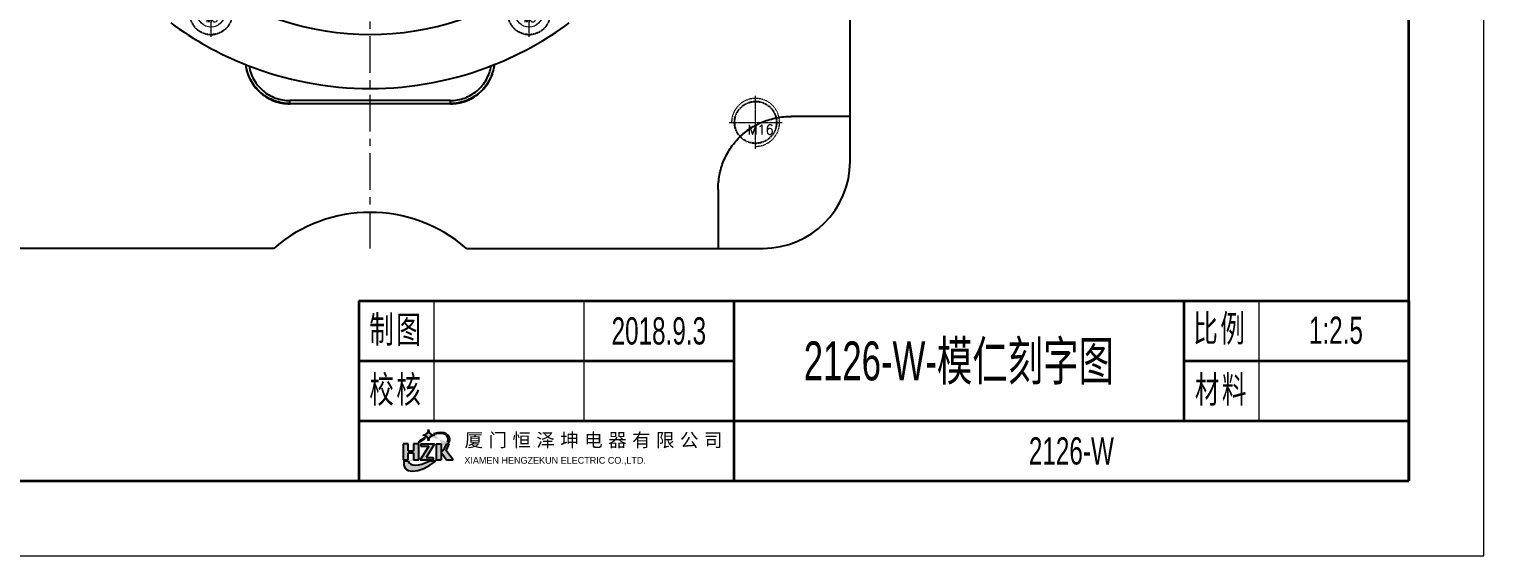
# Model space of a CAD drawing. Header units: millimetres. Extents: x 2432 to 4206, y 1282 to 1824.
# Drawn here: x 3721.6 to 4206.5, y 1282.4 to 1458 of the extents above; entities that cross this region are included whole.
import ezdxf
from ezdxf.enums import TextEntityAlignment as Align

# ---------------------------------------------------------------- set-up
doc = ezdxf.new("R2010")
doc.units = ezdxf.units.MM
doc.linetypes.add('CENTER', pattern=[0.6, 0.375, -0.075, 0.075, -0.075])
doc.linetypes.add('HIDDEN', pattern=[0.2, 0.1, -0.1])
doc.layers.add('21', color=7, linetype='Continuous')
for name, color, linetype, lineweight in [('insert', 85, 'Continuous', 20), ('screw', 33, 'Continuous', 13), ('文字层', 3, 'Continuous', 18), ('粗实线层', 7, 'Continuous', 35), ('细实线层', 7, 'Continuous', 18)]:
    doc.layers.add(name, color=color, linetype=linetype, lineweight=lineweight)
doc.styles.get("Standard").update_dxf_attribs({"font": 'arial.ttf'})
doc.styles.add('TXT', font='txt.shx', dxfattribs={"bigfont": 'gbcbig.shx'})
doc.styles.add('标准', font='FSGB2312.ttf', dxfattribs={"width": 0.667})

# ---------------------------------------------------------------- blocks, each defined once
blk = doc.blocks.new('screw_m8_i')
at = {"layer": 'screw', "color": 1, "linetype": 'CENTER', "ltscale": 0.435384}
for p, q in [((0, -7.7), (0, 7.7)), ((-7.7, 0), (7.7, 0))]:
    blk.add_line(p, q, dxfattribs=at)
at = {"layer": 'screw', "color": 8, "linetype": 'HIDDEN', "ltscale": 0.435384}
blk.add_circle((0, 0), 7, dxfattribs=at)
at = {"layer": 'screw'}
blk.add_circle((0, 0), 4.5, dxfattribs=at)
at = {"layer": 'screw', "color": 6, "style": 'TXT'}
blk.add_text('M8', height=2.1, dxfattribs=at).set_placement((-1.82, -2.8))
blk = doc.blocks.new('screw_m16_g')
at = {"layer": 'screw', "color": 1, "linetype": 'CENTER', "ltscale": 0.497582}
for p, q in [((0, -8.8), (0, 8.8)), ((-8.8, 0), (8.8, 0))]:
    blk.add_line(p, q, dxfattribs=at)
at = {"layer": 'screw', "linetype": 'HIDDEN', "ltscale": 0.497582}
blk.add_circle((0, 0), 7, dxfattribs=at)
at = {"layer": 'screw', "color": 92, "linetype": 'HIDDEN', "ltscale": 0.497582}
blk.add_arc((0, 0), 8, 270, 180, dxfattribs=at)
at = {"layer": 'screw', "color": 6, "style": 'TXT'}
blk.add_text('M16', height=3.2, dxfattribs=at).set_placement((-2.72, -4))
blk = doc.blocks.new('A4图框')
at = {"layer": '粗实线层'}
for p, q in [((138.5, -95), (138.5, 95)), ((-138.5, -95), (138.5, -95))]:
    blk.add_line(p, q, dxfattribs=at)
at = {"layer": '细实线层'}
for p, q in [((148.5, -105), (148.5, 105)), ((-148.5, -105), (148.5, -105))]:
    blk.add_line(p, q, dxfattribs=at)
at = {"layer": '文字层', "style": '标准', "width": 0.667}
blk.add_attdef('图纸编号', text='', height=5.19, rotation=180, dxfattribs=at).set_placement((-113.41, 90), align=Align.MIDDLE_CENTER)
blk = doc.blocks.new('A4标题栏')
h = blk.add_hatch(color=3)
h.dxf.hatch_style = 1
h.paths.add_polyline_path([(-132, 4.92), (-132.71, 4.92), (-132.71, 4.01), (-133.41, 4.01), (-133.41, 4.92), (-134.11, 4.92), (-134.11, 2.82), (-133.41, 2.82), (-133.41, 3.73), (-132.71, 3.73), (-132.71, 2.82), (-132, 2.82)])
h.paths.add_polyline_path([(-129.9, 4.92), (-131.74, 4.92), (-131.74, 4.64), (-130.67, 4.64), (-131.83, 2.82), (-130.07, 2.82), (-130.07, 3.1), (-131.02, 3.1)])
h.paths.add_polyline_path([(-129.02, 4.92), (-129.67, 4.92), (-129.67, 2.82), (-129.02, 2.82)])
edge = h.paths.add_edge_path()
edge.add_ellipse((-130.95, 3.87), major_axis=(-2.89, -2.17), ratio=0.475526, start_angle=127.0084, end_angle=146.5686)
edge.add_line((-127.97, 4.92), (-128.25, 4.92))
edge.add_ellipse((-130.78, 4.22), major_axis=(-2.55, -1.75), ratio=0.462381, start_angle=113.418, end_angle=143.4361, ccw=False)
edge.add_line((-129.02, 3.83), (-128.29, 2.82))
edge.add_line((-128.29, 2.82), (-127.44, 2.82))
edge.add_line((-127.44, 2.82), (-128.39, 4.08))
h.paths.add_polyline_path([(-129.95, 6.08, -0.414214), (-130.71, 6.84, -0.414214), (-131.47, 6.08, -0.414214), (-130.71, 5.32, -0.414214)])
h = blk.add_hatch(color=3)
h.dxf.hatch_style = 1
edge = h.paths.add_edge_path()
edge.add_ellipse((-130.78, 4.22), major_axis=(-2.55, -1.75), ratio=0.462381, start_angle=259.9884, end_angle=277.0287, ccw=False)
edge.add_arc((-131.47, 5.32), 0.495, 47.0815, 59.7575)
edge.add_ellipse((-130.95, 3.87), major_axis=(-2.89, -2.17), ratio=0.475526, start_angle=255.3223, end_angle=271.8023)
edge.add_line((-132.07, 5.18), (-131.89, 5.18))
edge = h.paths.add_edge_path()
edge.add_ellipse((-130.95, 3.87), major_axis=(-2.89, -2.17), ratio=0.475526, start_angle=152.9499, end_angle=232.8461)
edge.add_arc((-129.74, 6.93), 0.709, 246.2468, 261.3719)
edge.add_ellipse((-130.78, 4.22), major_axis=(-2.55, -1.75), ratio=0.462381, start_angle=150.9505, end_angle=232.0867, ccw=False)
edge.add_line((-128.15, 5.18), (-127.9, 5.18))
edge = h.paths.add_edge_path()
edge.add_ellipse((-130.95, 3.87), major_axis=(-2.89, -2.17), ratio=0.475526, start_angle=330.9377, end_angle=453.8146)
edge.add_line((-129.73, 2.64), (-130.63, 2.64))
edge.add_ellipse((-130.78, 4.22), major_axis=(-2.55, -1.75), ratio=0.462381, start_angle=352.501, end_angle=435.4781, ccw=False)
edge.add_line((-133.41, 2.64), (-133.98, 2.64))
h.paths.add_polyline_path([(-124.92, 1.33), (-97.75, 1.33), (-97.75, 2.79), (-124.92, 2.79)], flags=9)
h.paths.add_polyline_path([(-125.19, 3.38), (-97.3, 3.38), (-97.3, 6.3), (-125.19, 6.3)], flags=9)
at = {"color": 3}
for p, q in [((-133.41, 4.92), (-134.11, 4.92)), ((-134.11, 4.92), (-134.11, 2.82)), ((-133.41, 4.01), (-133.41, 4.92)), ((-133.41, 4.01), (-132.71, 4.01)), ((-132.71, 4.92), (-132.71, 4.01)), ((-132, 4.92), (-132.71, 4.92)), ((-132.07, 5.18), (-131.89, 5.18)), ((-132, 2.82), (-132, 4.92)), ((-130.67, 4.64), (-131.83, 2.82)), ((-131.74, 4.92), (-129.9, 4.92)), ((-131.74, 4.92), (-131.74, 4.64)), ((-131.74, 4.64), (-130.67, 4.64)), ((-129.9, 4.92), (-131.02, 3.1)), ((-129.67, 4.92), (-129.02, 4.92)), ((-129.67, 4.92), (-129.67, 2.82)), ((-129.02, 4.92), (-129.02, 2.82)), ((-127.44, 2.82), (-128.39, 4.08)), ((-128.25, 4.92), (-127.97, 4.92)), ((-128.15, 5.18), (-127.9, 5.18)), ((-134.11, 2.82), (-133.41, 2.82)), ((-133.41, 2.82), (-133.41, 3.73)), ((-133.41, 3.73), (-132.71, 3.73)), ((-132.71, 3.73), (-132.71, 2.82)), ((-132.71, 2.82), (-132, 2.82)), ((-131.83, 2.82), (-130.07, 2.82)), ((-131.02, 3.1), (-130.07, 3.1)), ((-130.07, 3.1), (-130.07, 2.82)), ((-129.67, 2.82), (-129.02, 2.82)), ((-129.02, 3.83), (-128.29, 2.82)), ((-128.29, 2.82), (-127.44, 2.82))]:
    blk.add_line(p, q, dxfattribs=at)
for points in [[(-133.41, 2.64), (-133.98, 2.64)], [(-129.73, 2.64), (-130.63, 2.64)]]:
    blk.add_lwpolyline(points, dxfattribs=at)
for centre, radius, start, end in [((-131.47, 6.84), 0.758, 270, 0), ((-131.47, 5.32), 0.758, 0, 90), ((-129.95, 6.84), 0.758, 180, 270), ((-129.95, 5.32), 0.758, 90, 180), ((-129.74, 6.93), 0.709, 246.2468, 261.3719), ((-131.47, 5.32), 0.495, 47.0815, 59.7575)]:
    blk.add_arc(centre, radius, start, end, dxfattribs=at)
for centre, major_axis, ratio, start_param, end_param in [((-130.95, 3.87), (-2.89, -2.17), 0.475526, 2.66948, 4.06393), ((-130.78, 4.22), (-2.55, -1.75), 0.462381, 2.634582, 4.050677), ((-130.95, 3.87), (-2.89, -2.17), 0.475526, 4.456214, 4.743846), ((-130.78, 4.22), (-2.55, -1.75), 0.462381, 4.537653, 4.835062), ((-130.78, 4.22), (-2.55, -1.75), 0.462381, 1.979518, 2.503433), ((-130.95, 3.87), (-2.89, -2.17), 0.475526, 2.216715, 2.558104), ((-130.95, 3.87), (-2.89, -2.17), 0.475526, 5.775953, 7.920559), ((-130.78, 4.22), (-2.55, -1.75), 0.462381, 6.152303, 7.600527)]:
    blk.add_ellipse(centre, major_axis=major_axis, ratio=ratio, start_param=start_param, end_param=end_param, dxfattribs=at)
at = {"layer": '粗实线层'}
for p, q in [((-140, 24), (-140, 0)), ((-140, 24), (0, 24)), ((-90, 24), (-90, 0)), ((-30, 24), (-30, 8)), ((0, 24), (0, 0)), ((0, 24), (0, 8)), ((-140, 16), (-90, 16)), ((-30, 16), (0, 16)), ((-140, 8), (0, 8)), ((-140, 0), (0, 0))]:
    blk.add_line(p, q, dxfattribs=at)
at = {"layer": '细实线层'}
for p, q in [((-130, 24), (-130, 8)), ((-110, 24), (-110, 8)), ((-20, 24), (-20, 8))]:
    blk.add_line(p, q, dxfattribs=at)
at = {"color": 3, "attachment_point": 1}
for s, insert, char_height in [('{\\f汉仪综艺体简|b0|i0|c134|p49;\\T1.3;厦门恒泽坤电器有限公司}', (-125.9, 6.35), 1.8), ('{\\f汉仪综艺体简|b0|i0|c134|p49;XIAMEN HENGZEKUN ELECTRIC CO.,LTD.}', (-125.93, 3.19), 0.9)]:
    blk.add_mtext_dynamic_manual_height_columns(s, width=1520, gutter_width=12.5, heights=[0], dxfattribs=dict(at, insert=insert, char_height=char_height))
at = {"layer": '文字层', "char_height": 3.597, "width": 18, "attachment_point": 5, "line_spacing_factor": 0.963108, "style": '标准'}
for s, insert in [('\\T1.1;制图', (-135, 20)), ('{\\T1.1;比例}', (-25.15, 20.14)), ('\\T1.1;校核', (-135, 12)), ('{\\T1.1;材料}', (-24.93, 12.02))]:
    blk.add_mtext(s, dxfattribs=dict(at, insert=insert))
at = {"layer": '文字层', "style": '标准', "width": 0.667}
for tag, height, p in [('制图签名', 3.63, (-120, 20)), ('制图日期', 3.63, (-100, 20)), ('图纸比例', 3.63, (-9.73, 20.09)), ('图纸名称', 5.19, (-60, 16)), ('校核签名', 3.63, (-120, 12)), ('校核日期', 3.63, (-100, 12)), ('材料', 3.63, (-9.94, 12.38)), ('图纸编号', 3.63, (-45, 4))]:
    blk.add_attdef(tag, text='', height=height, dxfattribs=at).set_placement(p, align=Align.MIDDLE_CENTER)

msp = doc.modelspace()

# ---------------------------------------------------------------- linework, layer by layer
at = {"layer": '21', "color": 7, "linetype": 'Continuous'}
for p, q in [((3995.21, 1413.89), (3995.21, 1675.89)), ((3808.41, 1433.11), (3808.46, 1433.18)), ((3862.01, 1433.11), (3808.41, 1433.11)), ((3861.96, 1434.16), (3808.46, 1434.16)), ((3808.46, 1433.18), (3808.46, 1434.16)), ((3808.46, 1433.18), (3861.96, 1433.18)), ((3861.96, 1434.16), (3861.96, 1433.18)), ((3861.96, 1433.18), (3862.01, 1433.11)), ((3995.21, 1428.88), (3975.56, 1428.88)), ((3951.22, 1404.53), (3951.22, 1384.89)), ((3803.09, 1384.89), (3704.21, 1384.89)), ((3867.34, 1384.89), (3966.21, 1384.89))]:
    msp.add_line(p, q, dxfattribs=at)
at = {"layer": '21', "color": 8, "linetype": 'HIDDEN'}
for p, q in [((3793.8, 1446.12), (3793.74, 1446.15)), ((3876.69, 1446.17), (3876.62, 1446.14))]:
    msp.add_line(p, q, dxfattribs=at)
for centre in [(3782.21, 1463.1), (3888.21, 1463.1), (3963.71, 1426.89)]:
    msp.add_circle(centre, 7, dxfattribs=at)
at = {"layer": '21', "color": 7, "linetype": 'Continuous'}
for centre, radius, start, end in [((3835.19, 1549.89), 93.71, 232.7019, 307.3251), ((3835.19, 1549.89), 111.71, 233.5548, 248.2199), ((3835.19, 1549.89), 111.71, 291.8071, 306.4693), ((3808.71, 1447.96), 15.08, 186.8893, 189.5283), ((3835.19, 1549.89), 111.71, 248.2549, 291.7721), ((3808.46, 1448.02), 14.78, 187.3623, 189.925), ((3862.03, 1448.01), 14.71, 350.1322, 352.7105), ((3861.71, 1447.96), 15.08, 350.5548, 353.1874), ((3966.21, 1413.89), 29, 270, 0), ((3835.21, 1347.89), 49, 49.0336, 130.9664)]:
    msp.add_arc(centre, radius, start, end, dxfattribs=at)
for points, knots in [([(3793.84, 1445.46), (3793.98, 1444.61), (3794.41, 1442.92), (3795.49, 1440.55), (3796.97, 1438.4), (3799.4, 1435.93), (3803.21, 1433.71), (3806.69, 1433.11), (3808.41, 1433.11)], [0, 0, 0, 0, 0.125282, 0.250542, 0.375759, 0.500999, 0.750469, 1, 1, 1, 1]), ([(3808.46, 1433.18), (3806.75, 1433.18), (3803.29, 1433.81), (3798.73, 1436.42), (3795.38, 1440.48), (3794.2, 1443.78), (3793.9, 1445.47)], [0, 0, 0, 0, 0.250069, 0.500157, 0.75, 1, 1, 1, 1]), ([(3794.86, 1445.71), (3795, 1444.91), (3795.4, 1443.34), (3796.41, 1441.12), (3797.78, 1439.11), (3799.49, 1437.37), (3801.48, 1435.97), (3803.69, 1434.94), (3806.04, 1434.31), (3807.66, 1434.17), (3808.46, 1434.16)], [0, 0, 0, 0, 0.124976, 0.249991, 0.375006, 0.500003, 0.624999, 0.750012, 0.875026, 1, 1, 1, 1]), ([(3861.96, 1434.16), (3863.57, 1434.16), (3866.82, 1434.75), (3871.09, 1437.21), (3874.21, 1441.03), (3875.3, 1444.14), (3875.56, 1445.73)], [0, 0, 0, 0, 0.250403, 0.500405, 0.749902, 1, 1, 1, 1]), ([(3876.52, 1445.49), (3876.23, 1443.8), (3875.04, 1440.49), (3871.7, 1436.43), (3867.14, 1433.81), (3863.68, 1433.18), (3861.96, 1433.18)], [0, 0, 0, 0, 0.249967, 0.499549, 0.749659, 1, 1, 1, 1]), ([(3862.01, 1433.11), (3863.74, 1433.11), (3867.22, 1433.71), (3871.03, 1435.93), (3873.46, 1438.41), (3874.94, 1440.56), (3876.01, 1442.94), (3876.45, 1444.63), (3876.59, 1445.48)], [0, 0, 0, 0, 0.249536, 0.499006, 0.624246, 0.749463, 0.87472, 1, 1, 1, 1]), ([(3951.22, 1404.53), (3951.22, 1406.15), (3951.53, 1409.38), (3952.89, 1414.02), (3955.13, 1418.26), (3958.14, 1421.96), (3961.84, 1424.97), (3966.08, 1427.21), (3970.72, 1428.57), (3973.95, 1428.88), (3975.56, 1428.88)], [0, 0, 0, 0, 0.126823, 0.252158, 0.376378, 0.5, 0.623622, 0.747842, 0.873177, 1, 1, 1, 1])]:
    msp.add_open_spline(points, degree=3, knots=knots, dxfattribs=at)
at = {"layer": 'insert', "color": 1, "linetype": 'CENTER', "ltscale": 32.512}
msp.add_line((3835.21, 1384.89), (3835.21, 1704.89), dxfattribs=at)

# ---------------------------------------------------------------- block references
at = {"xscale": 2.5, "yscale": 2.5, "zscale": 2.5}
msp.add_blockref('A4图框', (3835.21, 1544.89), dxfattribs=at)
msp.add_blockref('A4标题栏', (4181.46, 1307.39), dxfattribs=at).add_auto_attribs({'图纸编号': '2126-W', '制图日期': '2018.9.3', '图纸比例': '1:2.5', '图纸名称': '2126-W-模仁刻字图'})
at = {"layer": 'screw'}
for name, p in [('screw_m8_i', (3782.21, 1463.1)), ('screw_m8_i', (3888.21, 1463.1)), ('screw_m16_g', (3963.71, 1426.89))]:
    msp.add_blockref(name, p, dxfattribs=at)

doc.saveas('drawing.dxf')
